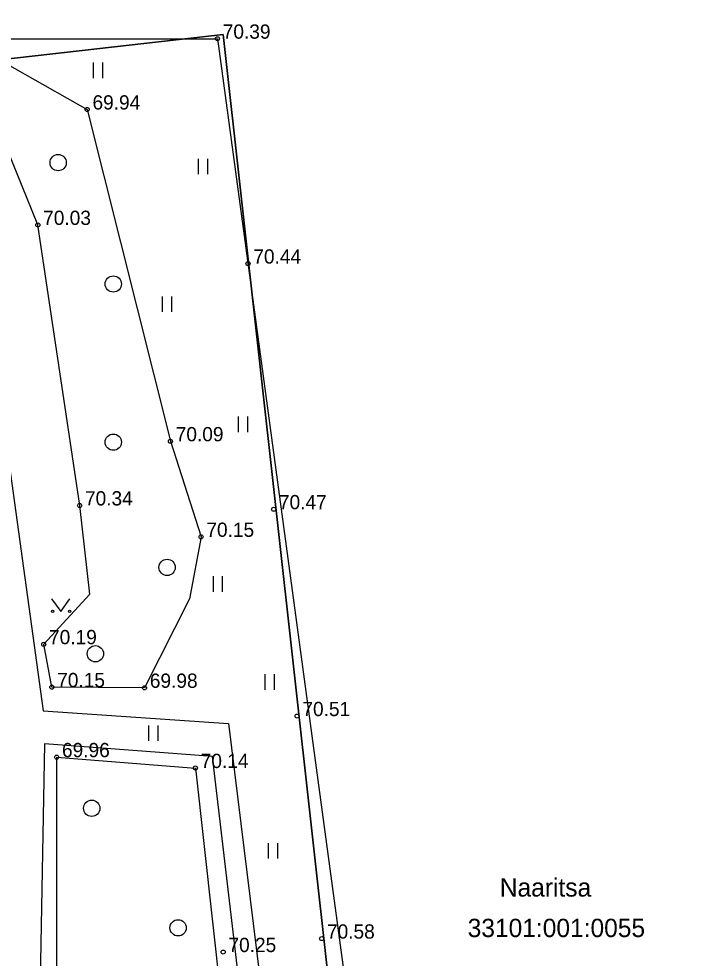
# Model space of a CAD drawing. Extents: x 634462 to 634756, y 6461559 to 6462223.
# Drawn here: x 634611.83 to 634645.25, y 6461912.48 to 6461958.57 of the extents above; entities that cross this region are included whole.
import ezdxf

# ---------------------------------------------------------------- set-up
doc = ezdxf.new("R2010")
doc.units = 0
for name, color, linetype in [('HALJASTUS', 7, 'Continuous'), ('KORGUS-EH2000', 7, 'Continuous'), ('MOOTPIIR', 7, 'Continuous'), ('PIIR', 7, 'Continuous'), ('TTRASS', 7, 'Continuous')]:
    doc.layers.add(name, color=color, linetype=linetype)

msp = doc.modelspace()

# ---------------------------------------------------------------- linework, layer by layer
at = {"layer": 'HALJASTUS'}
for p, q in [((634615.479, 6461956.421), (634615.479, 6461955.66)), ((634615.934, 6461956.421), (634615.934, 6461955.66)), ((634620.626, 6461951.707), (634620.626, 6461950.946)), ((634621.081, 6461951.707), (634621.081, 6461950.946)), ((634618.86, 6461944.956), (634618.86, 6461944.195)), ((634619.315, 6461944.956), (634619.315, 6461944.195)), ((634622.597, 6461939.062), (634622.597, 6461938.301)), ((634623.052, 6461939.062), (634623.052, 6461938.301)), ((634621.358, 6461931.225), (634621.358, 6461930.464)), ((634621.813, 6461931.225), (634621.813, 6461930.464)), ((634613.431, 6461930.109), (634613.895, 6461929.502)), ((634613.895, 6461929.502), (634614.34, 6461930.109)), ((634623.901, 6461926.412), (634623.901, 6461925.651)), ((634624.356, 6461926.412), (634624.356, 6461925.651)), ((634618.189, 6461923.909), (634618.189, 6461923.148)), ((634618.644, 6461923.909), (634618.644, 6461923.148)), ((634624.067, 6461918.132), (634624.067, 6461917.371)), ((634624.523, 6461918.132), (634624.523, 6461917.371))]:
    msp.add_line(p, q, dxfattribs=at)
for points in [[(634609.061, 6461957.597), (634615.188, 6461954.122), (634619.27, 6461937.845), (634620.772, 6461933.157), (634620.212, 6461930.12), (634618, 6461925.75), (634613.456, 6461925.781), (634613.058, 6461927.889), (634615.313, 6461930.339), (634614.819, 6461934.697), (634612.768, 6461948.459)], [(634611.939, 6461905.742), (634613.707, 6461910.888), (634613.692, 6461922.347), (634620.495, 6461921.815), (634622.974, 6461899.484), (634626.239, 6461881.972), (634622.696, 6461881.642), (634617.774, 6461887.928), (634617.834, 6461895.605), (634616.013, 6461900.414)]]:
    msp.add_lwpolyline(points, close=True, dxfattribs=at)
for centre, radius in [((634613.764, 6461951.517), 0.4), ((634616.469, 6461945.562), 0.4), ((634616.469, 6461937.802), 0.4), ((634619.107, 6461931.66), 0.4), ((634613.494, 6461929.502), 0.055), ((634614.323, 6461929.502), 0.055), ((634615.59, 6461927.42), 0.4), ((634615.41, 6461919.84), 0.4), ((634619.648, 6461913.975), 0.4)]:
    msp.add_circle(centre, radius, dxfattribs=at)
at = {"layer": 'KORGUS-EH2000'}
for centre in [(634621.575, 6461957.596), (634615.188, 6461954.122), (634612.768, 6461948.459), (634623.075, 6461946.562), (634619.27, 6461937.845), (634614.819, 6461934.697), (634624.33, 6461934.511), (634620.772, 6461933.157), (634613.058, 6461927.889), (634613.456, 6461925.781), (634618, 6461925.75), (634625.481, 6461924.362), (634613.692, 6461922.347), (634620.495, 6461921.815), (634626.687, 6461913.446), (634621.854, 6461912.786)]:
    msp.add_circle(centre, 0.1, dxfattribs=at)
at = {"layer": 'MOOTPIIR'}
msp.add_lwpolyline([(634548.392, 6461906.902), (634545.427, 6461928.334), (634551.117, 6461930.128), (634552.71, 6461931.461), (634551.625, 6461951.215), (634561.731, 6461953.655), (634565.518, 6461952.706), (634570.01, 6461948.57), (634591.687, 6461945.872), (634604.138, 6461970.216), (634605.582, 6461969.663), (634608.372, 6461968.216), (634609.061, 6461957.597), (634621.575, 6461957.596), (634635.497, 6461854.637), (634589.478, 6461851.51), (634588.313, 6461857.155), (634588.36, 6461863.238), (634584.107, 6461901.843), (634577.713, 6461904.84), (634548.568, 6461903.29)], close=True, dxfattribs=at)
at = {"layer": 'PIIR'}
for points in [[(634628.85, 6462033.89), (634631.51, 6462011.33), (634658.78, 6462014.79), (634666.37, 6461951.25), (634670.03, 6461951.42), (634739.82, 6461958.68), (634755.57, 6461903.23), (634676.43, 6461886), (634672.73, 6461885.68), (634672.74, 6461879.17), (634672.74, 6461878.59), (634672.75, 6461875.63), (634654.97, 6461859.33), (634649.13, 6461853.98), (634644.78, 6461853.52), (634633.7, 6461852.02), (634633.15, 6461856.31), (634621.85, 6461957.8), (634609.45, 6461956.4), (634606.73, 6461992.4), (634624.64, 6462000.64), (634617.86, 6462089.61)], [(634625.78, 6461703.32), (634608.64, 6461843.7), (634607.99, 6461848.52), (634480.93, 6461831.04), (634462.49, 6461966.97), (634503.43, 6461973.88), (634525.63, 6461978.5), (634527.34, 6461979.25), (634527.81, 6461980.18), (634530.38, 6461979.56), (634606.73, 6461992.4), (634609.45, 6461956.4), (634621.85, 6461957.8), (634633.15, 6461856.31), (634633.7, 6461852.02), (634644.78, 6461853.52), (634649.13, 6461853.98), (634653.07, 6461851.48), (634656.28, 6461844.9), (634665.31, 6461805.99)]]:
    msp.add_lwpolyline(points, dxfattribs=at)
at = {"layer": 'TTRASS'}
msp.add_lwpolyline([(634607.606, 6461911.943), (634609.173, 6461912.533), (634607.166, 6461927.414), (634595.925, 6461925.904), (634590.541, 6461927.346), (634592.089, 6461932.628), (634596.8, 6461943.705), (634603.974, 6461957.669), (634608.594, 6461956.662), (634613.028, 6461924.624), (634622.124, 6461923.994), (634630.133, 6461859.025), (634592.132, 6461853.128), (634591.382, 6461858.298), (634628.192, 6461864.098), (634621.325, 6461922.383), (634613.092, 6461923.002), (634612.883, 6461911.422), (634607.674, 6461911.378)], dxfattribs=at)

# ---------------------------------------------------------------- texts
at = {"layer": 'KORGUS-EH2000'}
for s, p in [(' 70.39', (634621.575, 6461957.596)), (' 69.94', (634615.188, 6461954.122)), (' 70.03', (634612.768, 6461948.459)), (' 70.44', (634623.075, 6461946.562)), (' 70.09', (634619.27, 6461937.845)), (' 70.34', (634614.819, 6461934.697)), (' 70.47', (634624.33, 6461934.511)), (' 70.15', (634620.772, 6461933.157)), (' 70.19', (634613.058, 6461927.889)), (' 70.15', (634613.456, 6461925.781)), (' 69.98', (634618, 6461925.75)), (' 70.51', (634625.481, 6461924.362)), (' 69.96', (634613.692, 6461922.347)), (' 70.14', (634620.495, 6461921.815)), (' 70.58', (634626.687, 6461913.446)), (' 70.25', (634621.854, 6461912.786))]:
    msp.add_text(s, height=0.7, dxfattribs=at).set_placement(p)
at = {"layer": 'PIIR'}
for s, p in [('Naaritsa', (634635.42, 6461915.508)), ('33101:001:0055', (634633.845, 6461913.52))]:
    msp.add_text(s, height=0.9, dxfattribs=at).set_placement(p)

doc.saveas('drawing.dxf')
